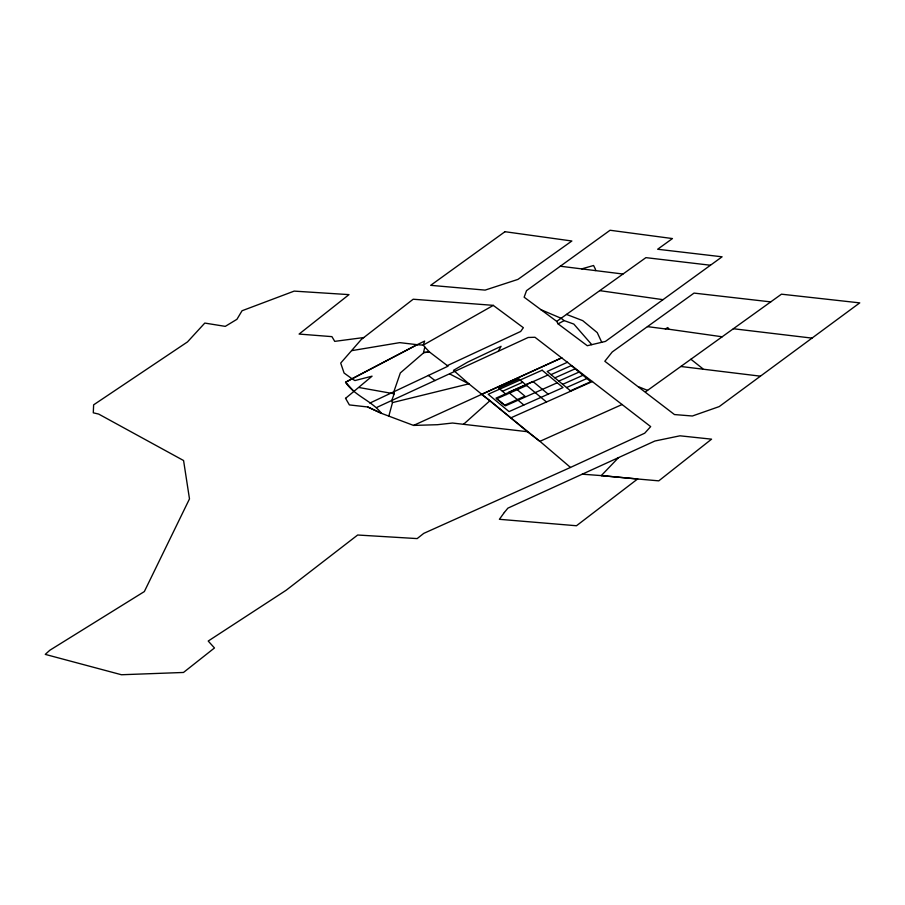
<?xml version="1.0" encoding="UTF-8"?>
<svg xmlns="http://www.w3.org/2000/svg" width="905" height="905" viewBox="0 0 905 905"><rect width="100%" height="100%" fill="white"/><g stroke="black" fill="none" stroke-linecap="round" stroke-linejoin="round"><path stroke-width="1.36" d="M595.309 270.584L595.535 269.43L593.567 265.504L581.711 268.887M369.851 403.087L448.077 366.174L429.513 352.022L423.506 352.588L424.807 347.045L423.257 345.099L417.069 344.737L345.54 382.283C354.647 395.904 371.74 400.7 381.503 413.37L413.574 425.418L437.398 424.705L452.523 423.031L527.445 431.708L539.912 441.312L570.489 467.433L644.711 433.201L650.672 426.606L534.968 337.271L528.169 337.475L376.638 407.476M388.822 416.108L392.499 402.555M424.807 347.045L429.513 352.022L423.981 352.52L400.338 372.928L394.003 391.277L394.173 393.811L391.831 400.327L392.431 402.601L468.982 383.81M498.27 351.332L501.076 346.31L467.625 362.124L453.518 370.326L468.914 383.867L539.844 441.357L622.12 404.501M351.955 350.608L399.75 342.633L417.137 344.681L352 378.743L344.081 373.03L340.699 363.086L361.299 339.488L413.178 299.227L493.372 305.358L423.257 345.099L424.649 341.083L417.069 344.737M618.534 457.613L601.293 475.6L582.254 474.186M527.445 431.708L489.99 400.677L463.53 424.298M353.844 391.446L372.079 376.163L354.941 380.564L351.932 378.799M345.495 398.381L353.912 391.401L345.62 382.227L352 378.743M645.559 391.82L781.467 294.182L859.75 302.881L719.215 406.594L692.359 416.006L674.463 414.558L604.823 361.265L612.233 351.966L694.033 293.096L770.743 301.885M556.733 321.388L558.057 323.843L587.288 345.721L605.456 341.411L722.088 256.805L657.652 249.248L672.449 238.558L610.072 230.255L526.529 290.652L524.142 297.202L556.733 321.388L645.91 257.642L710.436 265.233M647.46 326.626L665.367 328.945L667.788 327.565L669.044 329.262L722.179 336.784M558.057 323.843L564.177 320.619L573.815 324.069L591.78 344.658M447.342 365.609L520.68 331.456L523.361 327.701L493.293 305.415M413.574 425.418L561.892 357.769L481.584 394.388L489.99 400.677M567.605 362.17L547.208 371.469L570.84 391.13M570.489 467.433L423.755 533.373L417.16 538.588L357.667 535.013L286.116 590.275L208.207 641.045L214.474 647.969L183.489 672.46L121.451 674.745L45.25 654.383L49.854 650.231L144.347 591.565L189.484 498.893L183.579 460.532L98.69 414.083L93.283 412.816L93.634 404.84L187.493 341.92L204.79 323.074L225.277 326.366L236.94 319.307L242.042 310.754L294.159 291.116L348.991 294.623L299.103 334.069L331.931 336.637L334.726 341.366L363.81 337.542M518.87 379.025L498.553 388.064L506.325 394.535M502.445 391.299L522.751 382.249M547.91 375.021L495.985 398.143L505.431 405.847L557.231 382.781M526.642 385.485L496.868 398.743L504.639 405.214L524.957 396.164L517.185 389.693M551.009 374.625L571.327 365.586L590.75 381.74L570.444 390.79M554.901 377.86L575.207 368.81M558.781 381.096L579.098 372.046M562.672 384.331L582.978 375.281M566.553 387.555L586.87 378.516M510.522 417.997L592.56 381.458M665.367 328.945L669.044 329.262M680.843 366.48L760.426 376.175M560.308 266.228L622.991 274.023M733.367 328.741L812 338.119M599.755 290.641L662.913 299.657M359.081 387.521L394.173 393.811M566.496 314.408L582.707 320.63L597.243 332.621L601.746 342.294M639.213 387.012L647.561 390.383M540.579 309.544L561.1 318.266L564.177 320.619M367.826 407.058L381.503 413.37L367.894 407.001L349.375 404.92L345.563 398.324M449.649 373.923L468.914 383.867M690.9 359.251L702.778 368.686M428.246 375.371L435.056 380.586M548.215 394.161L532.977 381.491L508.599 392.34L523.837 405.021M517.603 377.962L546.473 401.99M504.345 512.468L499.379 519.3L576.474 525.748L637.606 478.994L658.783 480.849L711.568 439.163L679.983 435.814L654.869 441.018L507.875 508.158L504.345 512.468M504.979 231.703L430.678 285.335L485.114 290.109L517.954 279.396L571.858 241.002L504.979 231.703M542.14 370.224L488.191 394.252L509.051 411.605L563.001 387.578L542.14 370.224M637.606 478.994L601.293 475.6L637.606 478.994"/></g></svg>
